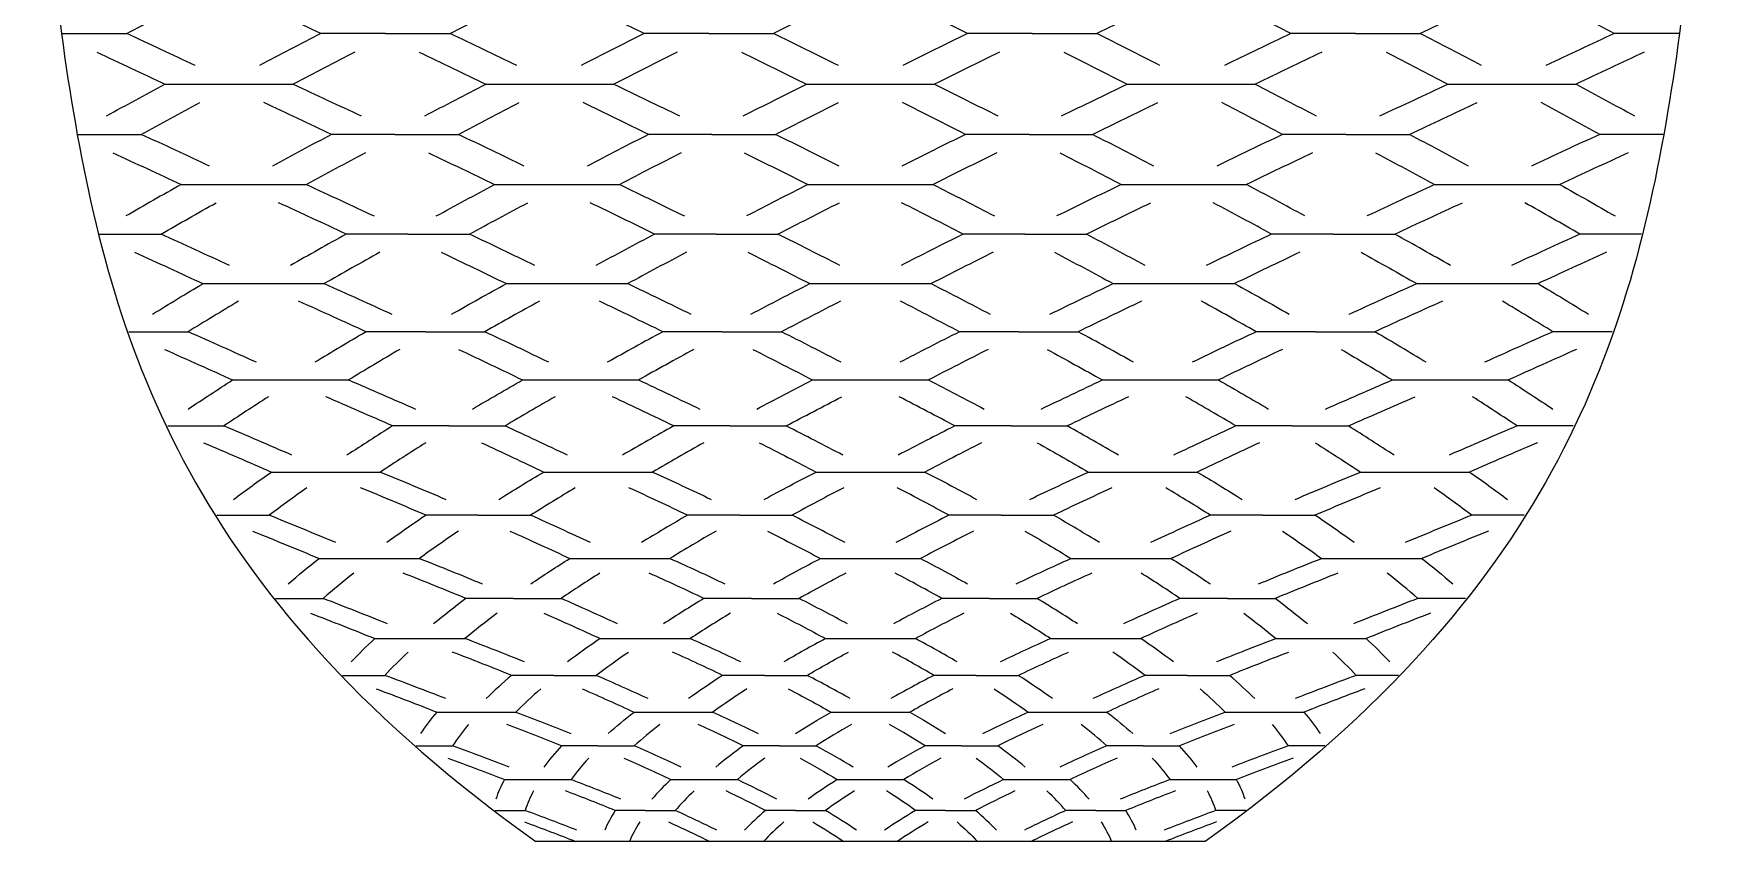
# Model space of a CAD drawing. Header units: centimetres. Extents: x -1.58 to 0, y 0 to 1.15.
# Drawn here: x -1.5824 to -1.1692, y 0.5681 to 0.7674 of the extents above; entities that cross this region are included whole.
import ezdxf

# ---------------------------------------------------------------- set-up
doc = ezdxf.new("R2010")
doc.units = ezdxf.units.CM
doc.header["$MEASUREMENT"] = 0
doc.layers.add('無題 v2_FZ0B7ZJHWRZ5LBA', color=7, linetype='Continuous')

msp = doc.modelspace()

# ---------------------------------------------------------------- linework, layer by layer
at = {"layer": '無題 v2_FZ0B7ZJHWRZ5LBA'}
for p, q in [((-1.57532, 0.76737), (-1.55936, 0.76737)), ((-1.49552, 0.76737), (-1.51148, 0.76737)), ((-1.49552, 0.76737), (-1.47955, 0.76737)), ((-1.41571, 0.76737), (-1.43167, 0.76737)), ((-1.41571, 0.76737), (-1.39975, 0.76737)), ((-1.3359, 0.76737), (-1.35186, 0.76737)), ((-1.3359, 0.76737), (-1.31994, 0.76737)), ((-1.25609, 0.76737), (-1.27205, 0.76737)), ((-1.25609, 0.76737), (-1.24013, 0.76737)), ((-1.17628, 0.76737), (-1.19224, 0.76737)), ((-1.54993, 0.75488), (-1.51827, 0.75488)), ((-1.47078, 0.75488), (-1.43912, 0.75488)), ((-1.39163, 0.75488), (-1.35997, 0.75488)), ((-1.31248, 0.75488), (-1.28082, 0.75488)), ((-1.23333, 0.75488), (-1.20167, 0.75488)), ((-1.57143, 0.74249), (-1.55578, 0.74249)), ((-1.49318, 0.74249), (-1.50883, 0.74249)), ((-1.49318, 0.74249), (-1.47753, 0.74249)), ((-1.41493, 0.74249), (-1.43058, 0.74249)), ((-1.41493, 0.74249), (-1.39928, 0.74249)), ((-1.33668, 0.74249), (-1.35233, 0.74249)), ((-1.33668, 0.74249), (-1.32103, 0.74249)), ((-1.25843, 0.74249), (-1.27408, 0.74249)), ((-1.25843, 0.74249), (-1.24278, 0.74249)), ((-1.18018, 0.74249), (-1.19583, 0.74249)), ((-1.54597, 0.7301), (-1.51503, 0.7301)), ((-1.46862, 0.7301), (-1.43768, 0.7301)), ((-1.39127, 0.7301), (-1.36033, 0.7301)), ((-1.31392, 0.7301), (-1.28298, 0.7301)), ((-1.23657, 0.7301), (-1.20563, 0.7301)), ((-1.56611, 0.71788), (-1.55089, 0.71788)), ((-1.48999, 0.71788), (-1.50521, 0.71788)), ((-1.48999, 0.71788), (-1.47476, 0.71788)), ((-1.41386, 0.71788), (-1.42909, 0.71788)), ((-1.41386, 0.71788), (-1.39864, 0.71788)), ((-1.33774, 0.71788), (-1.35296, 0.71788)), ((-1.33774, 0.71788), (-1.32252, 0.71788)), ((-1.26162, 0.71788), (-1.27684, 0.71788)), ((-1.26162, 0.71788), (-1.24639, 0.71788)), ((-1.18549, 0.71788), (-1.20072, 0.71788)), ((-1.54058, 0.70567), (-1.51062, 0.70567)), ((-1.46568, 0.70567), (-1.43572, 0.70567)), ((-1.39078, 0.70567), (-1.36082, 0.70567)), ((-1.31588, 0.70567), (-1.28593, 0.70567)), ((-1.24099, 0.70567), (-1.21103, 0.70567)), ((-1.55887, 0.69379), (-1.54423, 0.69379)), ((-1.48564, 0.69379), (-1.50029, 0.69379)), ((-1.48564, 0.69379), (-1.471, 0.69379)), ((-1.41242, 0.69379), (-1.42706, 0.69379)), ((-1.41242, 0.69379), (-1.39777, 0.69379)), ((-1.33919, 0.69379), (-1.35383, 0.69379)), ((-1.33919, 0.69379), (-1.32454, 0.69379)), ((-1.26596, 0.69379), (-1.28061, 0.69379)), ((-1.26596, 0.69379), (-1.25131, 0.69379)), ((-1.19273, 0.69379), (-1.20738, 0.69379)), ((-1.53323, 0.68191), (-1.50461, 0.68191)), ((-1.46167, 0.68191), (-1.43305, 0.68191)), ((-1.39011, 0.68191), (-1.36149, 0.68191)), ((-1.31856, 0.68191), (-1.28993, 0.68191)), ((-1.247, 0.68191), (-1.21837, 0.68191)), ((-1.54926, 0.67056), (-1.53539, 0.67056)), ((-1.47988, 0.67056), (-1.49376, 0.67056)), ((-1.47988, 0.67056), (-1.466, 0.67056)), ((-1.41049, 0.67056), (-1.42437, 0.67056)), ((-1.41049, 0.67056), (-1.39662, 0.67056)), ((-1.34111, 0.67056), (-1.35499, 0.67056)), ((-1.34111, 0.67056), (-1.32723, 0.67056)), ((-1.27173, 0.67056), (-1.2856, 0.67056)), ((-1.27173, 0.67056), (-1.25785, 0.67056)), ((-1.20234, 0.67056), (-1.21622, 0.67056)), ((-1.52366, 0.6592), (-1.49678, 0.6592)), ((-1.45645, 0.6592), (-1.42957, 0.6592)), ((-1.38924, 0.6592), (-1.36236, 0.6592)), ((-1.32203, 0.6592), (-1.29515, 0.6592)), ((-1.25483, 0.6592), (-1.22794, 0.6592)), ((-1.53714, 0.64854), (-1.52423, 0.64854)), ((-1.4726, 0.64854), (-1.48551, 0.64854)), ((-1.4726, 0.64854), (-1.4597, 0.64854)), ((-1.40807, 0.64854), (-1.42098, 0.64854)), ((-1.40807, 0.64854), (-1.39516, 0.64854)), ((-1.34354, 0.64854), (-1.35644, 0.64854)), ((-1.34354, 0.64854), (-1.33063, 0.64854)), ((-1.279, 0.64854), (-1.29191, 0.64854)), ((-1.279, 0.64854), (-1.2661, 0.64854)), ((-1.21447, 0.64854), (-1.22738, 0.64854)), ((-1.51189, 0.63787), (-1.48714, 0.63787)), ((-1.45003, 0.63787), (-1.42529, 0.63787)), ((-1.38817, 0.63787), (-1.36343, 0.63787)), ((-1.32632, 0.63787), (-1.30157, 0.63787)), ((-1.26446, 0.63787), (-1.23972, 0.63787)), ((-1.52264, 0.628), (-1.51089, 0.628)), ((-1.4639, 0.628), (-1.47565, 0.628)), ((-1.4639, 0.628), (-1.45216, 0.628)), ((-1.40517, 0.628), (-1.41692, 0.628)), ((-1.40517, 0.628), (-1.39342, 0.628)), ((-1.34643, 0.628), (-1.35818, 0.628)), ((-1.34643, 0.628), (-1.33469, 0.628)), ((-1.2877, 0.628), (-1.29945, 0.628)), ((-1.2877, 0.628), (-1.27595, 0.628)), ((-1.22897, 0.628), (-1.24071, 0.628)), ((-1.49815, 0.61812), (-1.4759, 0.61812)), ((-1.44254, 0.61812), (-1.42029, 0.61812)), ((-1.38692, 0.61812), (-1.36468, 0.61812)), ((-1.33131, 0.61812), (-1.30907, 0.61812)), ((-1.2757, 0.61812), (-1.25346, 0.61812)), ((-1.5061, 0.60904), (-1.49568, 0.60904)), ((-1.45398, 0.60904), (-1.46441, 0.60904)), ((-1.45398, 0.60904), (-1.44356, 0.60904)), ((-1.40186, 0.60904), (-1.41229, 0.60904)), ((-1.40186, 0.60904), (-1.39144, 0.60904)), ((-1.34974, 0.60904), (-1.36017, 0.60904)), ((-1.34974, 0.60904), (-1.33932, 0.60904)), ((-1.29762, 0.60904), (-1.30805, 0.60904)), ((-1.29762, 0.60904), (-1.2872, 0.60904)), ((-1.2455, 0.60904), (-1.25592, 0.60904)), ((-1.48279, 0.59996), (-1.46334, 0.59996)), ((-1.43416, 0.59996), (-1.41471, 0.59996)), ((-1.38553, 0.59996), (-1.36608, 0.59996)), ((-1.3369, 0.59996), (-1.31745, 0.59996)), ((-1.28827, 0.59996), (-1.26882, 0.59996)), ((-1.48792, 0.59164), (-1.47895, 0.59164)), ((-1.44307, 0.59164), (-1.45204, 0.59164)), ((-1.44307, 0.59164), (-1.4341, 0.59164)), ((-1.39823, 0.59164), (-1.4072, 0.59164)), ((-1.39823, 0.59164), (-1.38926, 0.59164)), ((-1.35338, 0.59164), (-1.36235, 0.59164)), ((-1.35338, 0.59164), (-1.34441, 0.59164)), ((-1.30853, 0.59164), (-1.3175, 0.59164)), ((-1.30853, 0.59164), (-1.29956, 0.59164)), ((-1.26368, 0.59164), (-1.27265, 0.59164)), ((-1.46615, 0.58333), (-1.44972, 0.58333)), ((-1.42508, 0.58333), (-1.40865, 0.58333)), ((-1.38402, 0.58333), (-1.36759, 0.58333)), ((-1.34295, 0.58333), (-1.32652, 0.58333)), ((-1.30188, 0.58333), (-1.28546, 0.58333)), ((-1.46845, 0.57569), (-1.46104, 0.57569)), ((-1.43139, 0.57569), (-1.4388, 0.57569)), ((-1.43139, 0.57569), (-1.42398, 0.57569)), ((-1.39433, 0.57569), (-1.40174, 0.57569)), ((-1.39433, 0.57569), (-1.38692, 0.57569)), ((-1.35727, 0.57569), (-1.36468, 0.57569)), ((-1.35727, 0.57569), (-1.34986, 0.57569)), ((-1.32021, 0.57569), (-1.32762, 0.57569)), ((-1.32021, 0.57569), (-1.3128, 0.57569)), ((-1.28315, 0.57569), (-1.29056, 0.57569)), ((-1.29317, 0.56805), (-1.45844, 0.56805))]:
    msp.add_line(p, q, dxfattribs=at)
for centre, major_axis, ratio, start_param, end_param in [((-1.15043, 0.76732), (0.65297, 0.28648), 0.148348, 1.870514, 1.896692), ((-1.21268, 0.56457), (0.90054, 0.43655), 0.229105, 1.560698, 1.578839), ((-1.17842, 0.50589), (1.00564, 0.49291), 0.234233, 1.500906, 1.517484), ((-1.08692, 0.16801), (1.00712, 0.40173), 0.651682, 1.773348, 1.787969), ((-1.19915, 0.56083), (0.64594, 0.28624), 0.333055, 1.722926, 1.747311), ((-1.12398, 0.50709), (0.74551, 0.32604), 0.346523, 1.675044, 1.696947), ((-2.28541, -0.97303), (1.57419, 1.22258), 0.942358, 0.390692, 0.399309), ((-1.05512, 0.38196), (0.92652, 0.41556), 0.386049, 1.593538, 1.611685), ((-0.92717, 0.70644), (0.76569, 0.19183), 0.269448, 2.410723, 2.43747), ((-0.89395, 0.66718), (0.76631, 0.18592), 0.288816, 2.324492, 2.350692), ((-0.82307, 0.66167), (0.79555, 0.19333), 0.275603, 2.282885, 2.308846), ((-0.17272, 0.3839), (1.52444, 0.10058), 0.37407, 2.386828, 2.402301), ((-0.56879, 0.72169), (0.92389, 0.22241), 0.196821, 2.327124, 2.353432), ((-1.35698, 0.60688), (0.29508, 0.11562), 0.439654, 1.993569, 2.038504), ((-1.19731, 0.50296), (0.46575, 0.13428), 0.540062, 1.991319, 2.022895), ((-1.18716, 0.60959), (0.35538, 0.13536), 0.293289, 1.816518, 1.862038), ((-0.99966, 0.59229), (0.58896, 0.04733), 0.345949, 2.607355, 2.641081), ((-0.91032, 0.58021), (0.64259, 0.05761), 0.33329, 2.533401, 2.56562), ((-0.63809, 0.51172), (0.89662, 0.02789), 0.328213, 2.539897, 2.56588), ((-0.81527, 0.58011), (0.67702, 0.09331), 0.297346, 2.361836, 2.394043), ((4.19185, -0.98905), (5.75805, -1.35615), 0.210909, 2.854728, 2.863307), ((-1.3364, 0.60596), (0.20825, 0.04628), 0.44125, 2.396407, 2.459192), ((-1.29157, 0.61035), (0.2134, 0.05951), 0.368731, 2.249314, 2.31426), ((-1.23476, 0.60666), (0.23749, 0.06771), 0.322302, 2.143917, 2.207044), ((-1.16136, 0.59018), (0.29309, 0.0769), 0.311648, 2.063707, 2.119549), ((-1.06535, 0.54869), (0.40528, 0.09272), 0.334942, 1.99493, 2.038967), ((-1.0308, 0.61515), (0.48893, 0.03879), 0.25918, 2.822103, 2.865527), ((-1.98647, 0.57842), (0.64506, -0.06352), 0.219841, 0.641358, 0.679478), ((-0.90121, 0.58103), (0.58363, 0.02256), 0.259034, 2.748357, 2.786985), ((-1.88193, 0.59853), (0.55417, -0.06264), 0.222613, 0.569987, 0.611887), ((-0.92502, 0.60277), (0.52535, 0.05395), 0.237396, 2.62012, 2.662649), ((-1.82658, 0.60277), (0.52535, -0.05395), 0.237396, 0.478944, 0.521473), ((-0.86751, 0.59862), (0.55595, 0.06238), 0.222024, 2.532189, 2.574103), ((-1.78017, 0.60157), (0.51148, -0.04022), 0.255081, 0.378178, 0.420541), ((-0.82431, 0.5998), (0.57587, 0.07337), 0.202057, 2.445475, 2.487575), ((-1.75023, 0.59428), (0.5193, -0.01921), 0.269648, 0.264602, 0.305772), ((-1.00928, 0.58882), (0.47587, 0.01707), 0.243342, 2.925964, 2.971075), ((-0.93699, 0.5767), (0.51536, 0.01897), 0.23665, 2.822682, 2.865856), ((-0.91296, 0.58162), (0.51175, 0.03634), 0.223842, 2.706795, 2.750931), ((-0.87434, 0.58198), (0.52837, 0.04814), 0.207989, 2.603898, 2.648095), ((-0.76134, 0.56004), (0.63282, 0.04589), 0.206103, 2.533247, 2.572623), ((-1.0143, 0.57945), (0.45524, 0.00905), 0.223747, 3.015076, 3.062423), ((-1.89256, 0.56982), (0.52145, -0.04509), 0.182102, 0.525861, 0.572174), ((-0.97057, 0.57343), (0.46762, 0.01535), 0.218847, 2.896997, 2.943903), ((-1.86562, 0.56652), (0.50885, -0.03278), 0.200374, 0.422994, 0.468609), ((-0.91889, 0.5667), (0.49462, 0.02128), 0.211972, 2.785282, 2.830937), ((-1.81896, 0.57331), (0.48026, -0.02697), 0.208126, 0.31358, 0.360468), ((-0.89668, 0.57316), (0.49675, 0.03759), 0.194313, 2.671935, 2.718802), ((-1.77809, 0.57931), (0.46454, -0.02107), 0.215417, 0.199491, 0.246838), ((-0.82363, 0.55821), (0.56068, 0.0378), 0.191048, 2.579439, 2.622936), ((-1.75738, 0.58831), (0.47527, -0.01817), 0.215921, 0.080775, 0.127346), ((-0.53073, 0.58927), (0.93151, 0.02153), 0.155833, 3.053978, 3.087067), ((-0.51801, 0.57438), (0.91431, 0.01872), 0.157346, 2.969787, 3.003172), ((-0.48077, 0.57716), (0.92768, 0.0332), 0.151821, 2.886768, 2.920228), ((-0.43498, 0.56806), (0.95641, 0.03632), 0.148991, 2.8071, 2.840102), ((-0.2289, 0.53858), (1.15606, 0.0234), 0.145641, 2.754148, 2.783432)]:
    msp.add_ellipse(centre, major_axis=major_axis, ratio=ratio, start_param=start_param, end_param=end_param, dxfattribs=at)
for points in [[(-1.58239, 0.98123), (-1.58239, 0.86318), (-1.58239, 0.80416), (-1.57206, 0.74513)], [(-1.55936, 0.76737), (-1.55436, 0.77001), (-1.54934, 0.77265), (-1.54428, 0.77529)], [(-1.51148, 0.76737), (-1.51704, 0.77001), (-1.52262, 0.77265), (-1.52823, 0.77529)], [(-1.47955, 0.76737), (-1.47441, 0.77001), (-1.46925, 0.77265), (-1.46405, 0.77529)], [(-1.43167, 0.76737), (-1.43709, 0.77001), (-1.44253, 0.77265), (-1.44801, 0.77529)], [(-1.35186, 0.76737), (-1.35714, 0.77001), (-1.36244, 0.77265), (-1.36778, 0.77529)], [(-1.27205, 0.76737), (-1.27719, 0.77001), (-1.28236, 0.77265), (-1.28755, 0.77529)], [(-1.19224, 0.76737), (-1.19724, 0.77001), (-1.20227, 0.77265), (-1.20732, 0.77529)], [(-1.54252, 0.75945), (-1.54811, 0.76209), (-1.55372, 0.76473), (-1.55936, 0.76737)], [(-1.51148, 0.76737), (-1.51656, 0.76473), (-1.52162, 0.76209), (-1.52664, 0.75945)], [(-1.46313, 0.75945), (-1.46858, 0.76209), (-1.47405, 0.76473), (-1.47955, 0.76737)], [(-1.43167, 0.76737), (-1.43689, 0.76473), (-1.44209, 0.76209), (-1.44725, 0.75945)], [(-1.38374, 0.75945), (-1.38905, 0.76209), (-1.39438, 0.76473), (-1.39975, 0.76737)], [(-1.35186, 0.76737), (-1.35722, 0.76473), (-1.36256, 0.76209), (-1.36786, 0.75945)], [(-1.30435, 0.75945), (-1.30952, 0.76209), (-1.31471, 0.76473), (-1.31994, 0.76737)], [(-1.27205, 0.76737), (-1.27755, 0.76473), (-1.28303, 0.76209), (-1.28847, 0.75945)], [(-1.22496, 0.75945), (-1.22999, 0.76209), (-1.23504, 0.76473), (-1.24013, 0.76737)], [(-1.19224, 0.76737), (-1.19788, 0.76473), (-1.2035, 0.76209), (-1.20908, 0.75945)], [(-1.56676, 0.7628), (-1.56112, 0.76016), (-1.55551, 0.75752), (-1.54993, 0.75488)], [(-1.50311, 0.7628), (-1.50819, 0.76016), (-1.51324, 0.75752), (-1.51827, 0.75488)], [(-1.4872, 0.7628), (-1.4817, 0.76016), (-1.47622, 0.75752), (-1.47078, 0.75488)], [(-1.42354, 0.7628), (-1.42876, 0.76016), (-1.43396, 0.75752), (-1.43912, 0.75488)], [(-1.40763, 0.7628), (-1.40227, 0.76016), (-1.39694, 0.75752), (-1.39163, 0.75488)], [(-1.34398, 0.7628), (-1.34934, 0.76016), (-1.35467, 0.75752), (-1.35997, 0.75488)], [(-1.32806, 0.7628), (-1.32284, 0.76016), (-1.31765, 0.75752), (-1.31248, 0.75488)], [(-1.26441, 0.7628), (-1.26991, 0.76016), (-1.27538, 0.75752), (-1.28082, 0.75488)], [(-1.24849, 0.7628), (-1.24341, 0.76016), (-1.23836, 0.75752), (-1.23333, 0.75488)], [(-1.18484, 0.7628), (-1.19048, 0.76016), (-1.19609, 0.75752), (-1.20167, 0.75488)], [(-1.56439, 0.74703), (-1.55961, 0.74965), (-1.55479, 0.75227), (-1.54993, 0.75488)], [(-1.51827, 0.75488), (-1.51265, 0.75227), (-1.50707, 0.74965), (-1.50153, 0.74703)], [(-1.48581, 0.74703), (-1.48084, 0.74965), (-1.47583, 0.75227), (-1.47078, 0.75488)], [(-1.43912, 0.75488), (-1.43369, 0.75227), (-1.4283, 0.74965), (-1.42295, 0.74703)], [(-1.40723, 0.74703), (-1.40207, 0.74965), (-1.39687, 0.75227), (-1.39163, 0.75488)], [(-1.35997, 0.75488), (-1.35473, 0.75227), (-1.34953, 0.74965), (-1.34437, 0.74703)], [(-1.32865, 0.74703), (-1.3233, 0.74965), (-1.31791, 0.75227), (-1.31248, 0.75488)], [(-1.28082, 0.75488), (-1.27578, 0.75227), (-1.27076, 0.74965), (-1.26579, 0.74703)], [(-1.25008, 0.74703), (-1.24453, 0.74965), (-1.23895, 0.75227), (-1.23333, 0.75488)], [(-1.20167, 0.75488), (-1.19682, 0.75227), (-1.192, 0.74965), (-1.18721, 0.74703)], [(-1.55578, 0.74249), (-1.551, 0.74511), (-1.54618, 0.74773), (-1.54132, 0.75035)], [(-1.50883, 0.74249), (-1.51436, 0.74511), (-1.51994, 0.74773), (-1.52556, 0.75035)], [(-1.47753, 0.74249), (-1.47256, 0.74511), (-1.46755, 0.74773), (-1.4625, 0.75035)], [(-1.43058, 0.74249), (-1.43593, 0.74511), (-1.44131, 0.74773), (-1.44674, 0.75035)], [(-1.39928, 0.74249), (-1.39412, 0.74511), (-1.38892, 0.74773), (-1.38368, 0.75035)], [(-1.35233, 0.74249), (-1.35749, 0.74511), (-1.36268, 0.74773), (-1.36792, 0.75035)], [(-1.32103, 0.74249), (-1.31568, 0.74511), (-1.31029, 0.74773), (-1.30487, 0.75035)], [(-1.27408, 0.74249), (-1.27905, 0.74511), (-1.28405, 0.74773), (-1.2891, 0.75035)], [(-1.24278, 0.74249), (-1.23724, 0.74511), (-1.23166, 0.74773), (-1.22605, 0.75035)], [(-1.19583, 0.74249), (-1.20061, 0.74511), (-1.20543, 0.74773), (-1.21028, 0.75035)], [(-1.57206, 0.74513), (-1.56173, 0.6861), (-1.54107, 0.62708), (-1.45844, 0.56805)], [(-1.53893, 0.73464), (-1.54451, 0.73725), (-1.55012, 0.73987), (-1.55578, 0.74249)], [(-1.50883, 0.74249), (-1.51372, 0.73987), (-1.51857, 0.73725), (-1.52339, 0.73464)], [(-1.46125, 0.73464), (-1.46664, 0.73725), (-1.47206, 0.73987), (-1.47753, 0.74249)], [(-1.43058, 0.74249), (-1.43566, 0.73987), (-1.44071, 0.73725), (-1.44571, 0.73464)], [(-1.38357, 0.73464), (-1.38877, 0.73725), (-1.394, 0.73987), (-1.39928, 0.74249)], [(-1.35233, 0.74249), (-1.3576, 0.73987), (-1.36284, 0.73725), (-1.36803, 0.73464)], [(-1.30589, 0.73464), (-1.3109, 0.73725), (-1.31594, 0.73987), (-1.32103, 0.74249)], [(-1.27408, 0.74249), (-1.27954, 0.73987), (-1.28497, 0.73725), (-1.29036, 0.73464)], [(-1.22821, 0.73464), (-1.23303, 0.73725), (-1.23789, 0.73987), (-1.24278, 0.74249)], [(-1.19583, 0.74249), (-1.20148, 0.73987), (-1.2071, 0.73725), (-1.21268, 0.73464)], [(-1.56281, 0.73796), (-1.55716, 0.73534), (-1.55155, 0.73272), (-1.54597, 0.7301)], [(-1.50047, 0.73796), (-1.50536, 0.73534), (-1.51022, 0.73272), (-1.51503, 0.7301)], [(-1.48489, 0.73796), (-1.47943, 0.73534), (-1.47401, 0.73272), (-1.46862, 0.7301)], [(-1.42255, 0.73796), (-1.42763, 0.73534), (-1.43268, 0.73272), (-1.43768, 0.7301)], [(-1.40697, 0.73796), (-1.4017, 0.73534), (-1.39647, 0.73272), (-1.39127, 0.7301)], [(-1.34463, 0.73796), (-1.34991, 0.73534), (-1.35514, 0.73272), (-1.36033, 0.7301)], [(-1.32905, 0.73796), (-1.32397, 0.73534), (-1.31893, 0.73272), (-1.31392, 0.7301)], [(-1.26671, 0.73796), (-1.27217, 0.73534), (-1.2776, 0.73272), (-1.28298, 0.7301)], [(-1.25113, 0.73796), (-1.24624, 0.73534), (-1.24139, 0.73272), (-1.23657, 0.7301)], [(-1.18879, 0.73796), (-1.19445, 0.73534), (-1.20006, 0.73272), (-1.20563, 0.7301)], [(-1.51503, 0.7301), (-1.50941, 0.72752), (-1.50384, 0.72494), (-1.49832, 0.72236)], [(-1.483, 0.72236), (-1.47826, 0.72494), (-1.47347, 0.72752), (-1.46862, 0.7301)], [(-1.43768, 0.7301), (-1.43232, 0.72752), (-1.42701, 0.72494), (-1.42175, 0.72236)], [(-1.36033, 0.7301), (-1.35523, 0.72752), (-1.35017, 0.72494), (-1.34517, 0.72236)], [(-1.20563, 0.7301), (-1.20105, 0.72752), (-1.19651, 0.72494), (-1.19203, 0.72236)], [(-1.55089, 0.71788), (-1.54641, 0.72047), (-1.54188, 0.72305), (-1.53729, 0.72563)], [(-1.50521, 0.71788), (-1.51073, 0.72047), (-1.51629, 0.72305), (-1.52191, 0.72563)], [(-1.47476, 0.71788), (-1.47002, 0.72047), (-1.46523, 0.72305), (-1.46039, 0.72563)], [(-1.42909, 0.71788), (-1.43435, 0.72047), (-1.43965, 0.72305), (-1.44501, 0.72563)], [(-1.39864, 0.71788), (-1.39364, 0.72047), (-1.38859, 0.72305), (-1.38349, 0.72563)], [(-1.35296, 0.71788), (-1.35796, 0.72047), (-1.36301, 0.72305), (-1.36811, 0.72563)], [(-1.32252, 0.71788), (-1.31726, 0.72047), (-1.31195, 0.72305), (-1.30659, 0.72563)], [(-1.27684, 0.71788), (-1.28158, 0.72047), (-1.28637, 0.72305), (-1.29121, 0.72563)], [(-1.24639, 0.71788), (-1.24088, 0.72047), (-1.23531, 0.72305), (-1.22969, 0.72563)], [(-1.20072, 0.71788), (-1.2052, 0.72047), (-1.20973, 0.72305), (-1.21431, 0.72563)], [(-1.53403, 0.71014), (-1.5396, 0.71272), (-1.54521, 0.7153), (-1.55089, 0.71788)], [(-1.50521, 0.71788), (-1.50985, 0.7153), (-1.51443, 0.71272), (-1.51896, 0.71014)], [(-1.45868, 0.71014), (-1.46399, 0.71272), (-1.46935, 0.7153), (-1.47476, 0.71788)], [(-1.42909, 0.71788), (-1.43398, 0.7153), (-1.43882, 0.71272), (-1.44361, 0.71014)], [(-1.38334, 0.71014), (-1.38839, 0.71272), (-1.39349, 0.7153), (-1.39864, 0.71788)], [(-1.35296, 0.71788), (-1.35812, 0.7153), (-1.36322, 0.71272), (-1.36827, 0.71014)], [(-1.30799, 0.71014), (-1.31278, 0.71272), (-1.31762, 0.7153), (-1.32252, 0.71788)], [(-1.27684, 0.71788), (-1.28225, 0.7153), (-1.28761, 0.71272), (-1.29292, 0.71014)], [(-1.23264, 0.71014), (-1.23718, 0.71272), (-1.24176, 0.7153), (-1.24639, 0.71788)], [(-1.20072, 0.71788), (-1.20639, 0.7153), (-1.21201, 0.71272), (-1.21758, 0.71014)], [(-1.55742, 0.71341), (-1.55175, 0.71083), (-1.54614, 0.70825), (-1.54058, 0.70567)], [(-1.49688, 0.71341), (-1.50151, 0.71083), (-1.50609, 0.70825), (-1.51062, 0.70567)], [(-1.48175, 0.71341), (-1.47634, 0.71083), (-1.47098, 0.70825), (-1.46568, 0.70567)], [(-1.42121, 0.71341), (-1.4261, 0.71083), (-1.43093, 0.70825), (-1.43572, 0.70567)], [(-1.40607, 0.71341), (-1.40092, 0.71083), (-1.39583, 0.70825), (-1.39078, 0.70567)], [(-1.34553, 0.71341), (-1.35068, 0.71083), (-1.35578, 0.70825), (-1.36082, 0.70567)], [(-1.3304, 0.71341), (-1.32551, 0.71083), (-1.32067, 0.70825), (-1.31588, 0.70567)], [(-1.26986, 0.71341), (-1.27527, 0.71083), (-1.28062, 0.70825), (-1.28593, 0.70567)], [(-1.25472, 0.71341), (-1.25009, 0.71083), (-1.24551, 0.70825), (-1.24099, 0.70567)], [(-1.19418, 0.71341), (-1.19985, 0.71083), (-1.20546, 0.70825), (-1.21103, 0.70567)], [(-1.55302, 0.69814), (-1.54894, 0.70065), (-1.54479, 0.70316), (-1.54058, 0.70567)], [(-1.51062, 0.70567), (-1.50499, 0.70316), (-1.49943, 0.70065), (-1.49394, 0.69814)], [(-1.47918, 0.69814), (-1.47475, 0.70065), (-1.47025, 0.70316), (-1.46568, 0.70567)], [(-1.43572, 0.70567), (-1.43045, 0.70316), (-1.42524, 0.70065), (-1.42011, 0.69814)], [(-1.40534, 0.69814), (-1.40056, 0.70065), (-1.3957, 0.70316), (-1.39078, 0.70567)], [(-1.36082, 0.70567), (-1.3559, 0.70316), (-1.35105, 0.70065), (-1.34627, 0.69814)], [(-1.3315, 0.69814), (-1.32636, 0.70065), (-1.32116, 0.70316), (-1.31588, 0.70567)], [(-1.28593, 0.70567), (-1.28136, 0.70316), (-1.27686, 0.70065), (-1.27243, 0.69814)], [(-1.25766, 0.69814), (-1.25217, 0.70065), (-1.24662, 0.70316), (-1.24099, 0.70567)], [(-1.21103, 0.70567), (-1.20681, 0.70316), (-1.20266, 0.70065), (-1.19859, 0.69814)], [(-1.50029, 0.69379), (-1.50577, 0.6963), (-1.51132, 0.69881), (-1.51695, 0.70132)], [(-1.42706, 0.69379), (-1.43219, 0.6963), (-1.43739, 0.69881), (-1.44266, 0.70132)], [(-1.35383, 0.69379), (-1.35861, 0.6963), (-1.36346, 0.69881), (-1.36837, 0.70132)], [(-1.28061, 0.69379), (-1.28503, 0.6963), (-1.28952, 0.69881), (-1.29409, 0.70132)], [(-1.20738, 0.69379), (-1.21145, 0.6963), (-1.21559, 0.69881), (-1.2198, 0.70132)], [(-1.52736, 0.68626), (-1.53291, 0.68877), (-1.53853, 0.69128), (-1.54423, 0.69379)], [(-1.50029, 0.69379), (-1.50457, 0.69128), (-1.50878, 0.68877), (-1.51292, 0.68626)], [(-1.45519, 0.68626), (-1.46039, 0.68877), (-1.46566, 0.69128), (-1.471, 0.69379)], [(-1.42706, 0.69379), (-1.4317, 0.69128), (-1.43626, 0.68877), (-1.44076, 0.68626)], [(-1.38302, 0.68626), (-1.38787, 0.68877), (-1.39278, 0.69128), (-1.39777, 0.69379)], [(-1.35383, 0.69379), (-1.35882, 0.69128), (-1.36374, 0.68877), (-1.36858, 0.68626)], [(-1.31085, 0.68626), (-1.31534, 0.68877), (-1.31991, 0.69128), (-1.32454, 0.69379)], [(-1.28061, 0.69379), (-1.28595, 0.69128), (-1.29122, 0.68877), (-1.29642, 0.68626)], [(-1.23868, 0.68626), (-1.24282, 0.68877), (-1.24703, 0.69128), (-1.25131, 0.69379)], [(-1.20738, 0.69379), (-1.21307, 0.69128), (-1.21869, 0.68877), (-1.22425, 0.68626)], [(-1.55008, 0.68944), (-1.54439, 0.68693), (-1.53878, 0.68442), (-1.53323, 0.68191)], [(-1.49199, 0.68944), (-1.49627, 0.68693), (-1.50047, 0.68442), (-1.50461, 0.68191)], [(-1.47747, 0.68944), (-1.47213, 0.68693), (-1.46687, 0.68442), (-1.46167, 0.68191)], [(-1.41937, 0.68944), (-1.424, 0.68693), (-1.42856, 0.68442), (-1.43305, 0.68191)], [(-1.40485, 0.68944), (-1.39987, 0.68693), (-1.39496, 0.68442), (-1.39011, 0.68191)], [(-1.34676, 0.68944), (-1.35174, 0.68693), (-1.35665, 0.68442), (-1.36149, 0.68191)], [(-1.33223, 0.68944), (-1.3276, 0.68693), (-1.32304, 0.68442), (-1.31856, 0.68191)], [(-1.27414, 0.68944), (-1.27947, 0.68693), (-1.28474, 0.68442), (-1.28993, 0.68191)], [(-1.25962, 0.68944), (-1.25534, 0.68693), (-1.25113, 0.68442), (-1.247, 0.68191)], [(-1.20152, 0.68944), (-1.20721, 0.68693), (-1.21283, 0.68442), (-1.21837, 0.68191)], [(-1.54423, 0.67471), (-1.54066, 0.67711), (-1.53699, 0.67951), (-1.53323, 0.68191)], [(-1.50461, 0.68191), (-1.49901, 0.67951), (-1.4935, 0.67711), (-1.48809, 0.67471)], [(-1.47405, 0.67471), (-1.47002, 0.67711), (-1.46589, 0.67951), (-1.46167, 0.68191)], [(-1.43305, 0.68191), (-1.42791, 0.67951), (-1.42286, 0.67711), (-1.41791, 0.67471)], [(-1.40387, 0.67471), (-1.39938, 0.67711), (-1.39479, 0.67951), (-1.39011, 0.68191)], [(-1.36149, 0.68191), (-1.35681, 0.67951), (-1.35222, 0.67711), (-1.34773, 0.67471)], [(-1.33369, 0.67471), (-1.32874, 0.67711), (-1.32369, 0.67951), (-1.31856, 0.68191)], [(-1.28993, 0.68191), (-1.28571, 0.67951), (-1.28159, 0.67711), (-1.27755, 0.67471)], [(-1.26351, 0.67471), (-1.2581, 0.67711), (-1.25259, 0.67951), (-1.247, 0.68191)], [(-1.21837, 0.68191), (-1.21461, 0.67951), (-1.21095, 0.67711), (-1.20737, 0.67471)], [(-1.49376, 0.67056), (-1.49916, 0.67296), (-1.50466, 0.67536), (-1.51025, 0.67776)], [(-1.42437, 0.67056), (-1.42932, 0.67296), (-1.43436, 0.67536), (-1.43949, 0.67776)], [(-1.39662, 0.67056), (-1.39213, 0.67296), (-1.38755, 0.67536), (-1.38288, 0.67776)], [(-1.35499, 0.67056), (-1.35947, 0.67296), (-1.36405, 0.67536), (-1.36873, 0.67776)], [(-1.2856, 0.67056), (-1.28963, 0.67296), (-1.29375, 0.67536), (-1.29796, 0.67776)], [(-1.25785, 0.67056), (-1.25244, 0.67296), (-1.24694, 0.67536), (-1.24135, 0.67776)], [(-1.21622, 0.67056), (-1.21979, 0.67296), (-1.22345, 0.67536), (-1.2272, 0.67776)], [(-1.51861, 0.66336), (-1.52411, 0.66576), (-1.5297, 0.66816), (-1.53539, 0.67056)], [(-1.49376, 0.67056), (-1.4976, 0.66816), (-1.50135, 0.66576), (-1.50501, 0.66336)], [(-1.45061, 0.66336), (-1.45565, 0.66576), (-1.46078, 0.66816), (-1.466, 0.67056)], [(-1.42437, 0.67056), (-1.42867, 0.66816), (-1.43289, 0.66576), (-1.43701, 0.66336)], [(-1.3826, 0.66336), (-1.38718, 0.66576), (-1.39185, 0.66816), (-1.39662, 0.67056)], [(-1.35499, 0.67056), (-1.35975, 0.66816), (-1.36442, 0.66576), (-1.369, 0.66336)], [(-1.3146, 0.66336), (-1.31872, 0.66576), (-1.32293, 0.66816), (-1.32723, 0.67056)], [(-1.2856, 0.67056), (-1.29083, 0.66816), (-1.29596, 0.66576), (-1.301, 0.66336)], [(-1.24659, 0.66336), (-1.25025, 0.66576), (-1.25401, 0.66816), (-1.25785, 0.67056)], [(-1.21622, 0.67056), (-1.2219, 0.66816), (-1.22749, 0.66576), (-1.23299, 0.66336)], [(-1.54041, 0.6664), (-1.53474, 0.664), (-1.52915, 0.6616), (-1.52366, 0.6592)], [(-1.48554, 0.6664), (-1.48938, 0.664), (-1.49313, 0.6616), (-1.49678, 0.6592)], [(-1.47182, 0.6664), (-1.46661, 0.664), (-1.46149, 0.6616), (-1.45645, 0.6592)], [(-1.41696, 0.6664), (-1.42125, 0.664), (-1.42546, 0.6616), (-1.42957, 0.6592)], [(-1.40324, 0.6664), (-1.39848, 0.664), (-1.39382, 0.6616), (-1.38924, 0.6592)], [(-1.34837, 0.6664), (-1.35312, 0.664), (-1.35779, 0.6616), (-1.36236, 0.6592)], [(-1.33465, 0.6664), (-1.33035, 0.664), (-1.32615, 0.6616), (-1.32203, 0.6592)], [(-1.27978, 0.6664), (-1.28499, 0.664), (-1.29012, 0.6616), (-1.29515, 0.6592)], [(-1.26606, 0.6664), (-1.26222, 0.664), (-1.25848, 0.6616), (-1.25483, 0.6592)], [(-1.21119, 0.6664), (-1.21687, 0.664), (-1.22245, 0.6616), (-1.22794, 0.6592)], [(-1.53303, 0.65244), (-1.53002, 0.6547), (-1.5269, 0.65695), (-1.52366, 0.6592)], [(-1.49678, 0.6592), (-1.49128, 0.65695), (-1.4859, 0.6547), (-1.48062, 0.65244)], [(-1.46752, 0.65244), (-1.46394, 0.6547), (-1.46026, 0.65695), (-1.45645, 0.6592)], [(-1.42957, 0.6592), (-1.42464, 0.65695), (-1.41982, 0.6547), (-1.41511, 0.65244)], [(-1.40201, 0.65244), (-1.39787, 0.6547), (-1.39361, 0.65695), (-1.38924, 0.6592)], [(-1.36236, 0.6592), (-1.35799, 0.65695), (-1.35374, 0.6547), (-1.3496, 0.65244)], [(-1.33649, 0.65244), (-1.33179, 0.6547), (-1.32697, 0.65695), (-1.32203, 0.6592)], [(-1.29515, 0.6592), (-1.29135, 0.65695), (-1.28766, 0.6547), (-1.28408, 0.65244)], [(-1.27098, 0.65244), (-1.26571, 0.6547), (-1.26032, 0.65695), (-1.25483, 0.6592)], [(-1.22794, 0.6592), (-1.2247, 0.65695), (-1.22158, 0.6547), (-1.21857, 0.65244)], [(-1.48551, 0.64854), (-1.49077, 0.65079), (-1.49615, 0.65305), (-1.50164, 0.6553)], [(-1.42098, 0.64854), (-1.42567, 0.65079), (-1.43049, 0.65305), (-1.43541, 0.6553)], [(-1.35644, 0.64854), (-1.36058, 0.65079), (-1.36482, 0.65305), (-1.36918, 0.6553)], [(-1.29191, 0.64854), (-1.29548, 0.65079), (-1.29916, 0.65305), (-1.30295, 0.6553)], [(-1.22738, 0.64854), (-1.23038, 0.65079), (-1.23349, 0.65305), (-1.23672, 0.6553)], [(-1.52833, 0.64463), (-1.52274, 0.64238), (-1.51726, 0.64013), (-1.51189, 0.63787)], [(-1.50776, 0.64178), (-1.51314, 0.64403), (-1.51863, 0.64628), (-1.52423, 0.64854)], [(-1.48551, 0.64854), (-1.48885, 0.64628), (-1.49208, 0.64403), (-1.49519, 0.64178)], [(-1.47749, 0.64463), (-1.48082, 0.64238), (-1.48404, 0.64013), (-1.48714, 0.63787)], [(-1.46478, 0.64463), (-1.45975, 0.64238), (-1.45483, 0.64013), (-1.45003, 0.63787)], [(-1.44492, 0.64178), (-1.44973, 0.64403), (-1.45466, 0.64628), (-1.4597, 0.64854)], [(-1.42098, 0.64854), (-1.42488, 0.64628), (-1.42867, 0.64403), (-1.43236, 0.64178)], [(-1.41393, 0.64463), (-1.41783, 0.64238), (-1.42162, 0.64013), (-1.42529, 0.63787)], [(-1.40122, 0.64463), (-1.39676, 0.64238), (-1.39241, 0.64013), (-1.38817, 0.63787)], [(-1.38209, 0.64178), (-1.38633, 0.64403), (-1.39069, 0.64628), (-1.39516, 0.64854)], [(-1.35644, 0.64854), (-1.36091, 0.64628), (-1.36527, 0.64403), (-1.36952, 0.64178)], [(-1.35038, 0.64463), (-1.35484, 0.64238), (-1.35919, 0.64013), (-1.36343, 0.63787)], [(-1.33767, 0.64463), (-1.33377, 0.64238), (-1.32999, 0.64013), (-1.32632, 0.63787)], [(-1.31925, 0.64178), (-1.32293, 0.64403), (-1.32672, 0.64628), (-1.33063, 0.64854)], [(-1.29191, 0.64854), (-1.29695, 0.64628), (-1.30187, 0.64403), (-1.30668, 0.64178)], [(-1.28683, 0.64463), (-1.29186, 0.64238), (-1.29677, 0.64013), (-1.30157, 0.63787)], [(-1.27412, 0.64463), (-1.27078, 0.64238), (-1.26756, 0.64013), (-1.26446, 0.63787)], [(-1.25641, 0.64178), (-1.25953, 0.64403), (-1.26275, 0.64628), (-1.2661, 0.64854)], [(-1.22738, 0.64854), (-1.23298, 0.64628), (-1.23847, 0.64403), (-1.24384, 0.64178)], [(-1.22327, 0.64463), (-1.22887, 0.64238), (-1.23435, 0.64013), (-1.23972, 0.63787)], [(-1.51951, 0.63161), (-1.5171, 0.6337), (-1.51456, 0.63579), (-1.51189, 0.63787)], [(-1.48714, 0.63787), (-1.48183, 0.63579), (-1.47665, 0.6337), (-1.47161, 0.63161)], [(-1.45963, 0.63161), (-1.45656, 0.6337), (-1.45336, 0.63579), (-1.45003, 0.63787)], [(-1.42529, 0.63787), (-1.42064, 0.63579), (-1.41612, 0.6337), (-1.41173, 0.63161)], [(-1.39975, 0.63161), (-1.39603, 0.6337), (-1.39217, 0.63579), (-1.38817, 0.63787)], [(-1.36343, 0.63787), (-1.35944, 0.63579), (-1.35558, 0.6337), (-1.35185, 0.63161)], [(-1.33988, 0.63161), (-1.33549, 0.6337), (-1.33097, 0.63579), (-1.32632, 0.63787)], [(-1.30157, 0.63787), (-1.29824, 0.63579), (-1.29504, 0.6337), (-1.29197, 0.63161)], [(-1.28, 0.63161), (-1.27495, 0.6337), (-1.26977, 0.63579), (-1.26446, 0.63787)], [(-1.23972, 0.63787), (-1.23704, 0.63579), (-1.2345, 0.6337), (-1.2321, 0.63161)], [(-1.47565, 0.628), (-1.48069, 0.63008), (-1.48586, 0.63217), (-1.49116, 0.63426)], [(-1.41692, 0.628), (-1.42129, 0.63008), (-1.4258, 0.63217), (-1.43045, 0.63426)], [(-1.35818, 0.628), (-1.3619, 0.63008), (-1.36575, 0.63217), (-1.36973, 0.63426)], [(-1.29945, 0.628), (-1.30251, 0.63008), (-1.30569, 0.63217), (-1.30902, 0.63426)], [(-1.24071, 0.628), (-1.24311, 0.63008), (-1.24564, 0.63217), (-1.2483, 0.63426)], [(-1.51402, 0.62438), (-1.5086, 0.62229), (-1.50331, 0.6202), (-1.49815, 0.61812)], [(-1.49499, 0.62173), (-1.50016, 0.62382), (-1.50546, 0.62591), (-1.51089, 0.628)], [(-1.47565, 0.628), (-1.47845, 0.62591), (-1.48111, 0.62382), (-1.48364, 0.62173)], [(-1.46795, 0.62438), (-1.47073, 0.62229), (-1.47338, 0.6202), (-1.4759, 0.61812)], [(-1.45643, 0.62438), (-1.45167, 0.62229), (-1.44704, 0.6202), (-1.44254, 0.61812)], [(-1.43823, 0.62173), (-1.44274, 0.62382), (-1.44738, 0.62591), (-1.45216, 0.628)], [(-1.41692, 0.628), (-1.42037, 0.62591), (-1.42369, 0.62382), (-1.42688, 0.62173)], [(-1.41036, 0.62438), (-1.4138, 0.62229), (-1.41711, 0.6202), (-1.42029, 0.61812)], [(-1.39884, 0.62438), (-1.39473, 0.62229), (-1.39076, 0.6202), (-1.38692, 0.61812)], [(-1.38148, 0.62173), (-1.38533, 0.62382), (-1.38931, 0.62591), (-1.39342, 0.628)], [(-1.35818, 0.628), (-1.3623, 0.62591), (-1.36628, 0.62382), (-1.37013, 0.62173)], [(-1.35277, 0.62438), (-1.35687, 0.62229), (-1.36084, 0.6202), (-1.36468, 0.61812)], [(-1.34125, 0.62438), (-1.3378, 0.62229), (-1.33449, 0.6202), (-1.33131, 0.61812)], [(-1.32472, 0.62173), (-1.32791, 0.62382), (-1.33123, 0.62591), (-1.33469, 0.628)], [(-1.29945, 0.628), (-1.30422, 0.62591), (-1.30886, 0.62382), (-1.31337, 0.62173)], [(-1.29517, 0.62438), (-1.29994, 0.62229), (-1.30457, 0.6202), (-1.30907, 0.61812)], [(-1.28366, 0.62438), (-1.28087, 0.62229), (-1.27822, 0.6202), (-1.2757, 0.61812)], [(-1.26797, 0.62173), (-1.2705, 0.62382), (-1.27316, 0.62591), (-1.27595, 0.628)], [(-1.24071, 0.628), (-1.24615, 0.62591), (-1.25145, 0.62382), (-1.25662, 0.62173)], [(-1.23758, 0.62438), (-1.24301, 0.62229), (-1.2483, 0.6202), (-1.25346, 0.61812)], [(-1.49568, 0.60904), (-1.4939, 0.61096), (-1.49198, 0.61288), (-1.4899, 0.61479)], [(-1.46441, 0.60904), (-1.46914, 0.61096), (-1.47401, 0.61288), (-1.47904, 0.61479)], [(-1.44356, 0.60904), (-1.44104, 0.61096), (-1.43838, 0.61288), (-1.43557, 0.61479)], [(-1.41229, 0.60904), (-1.41628, 0.61096), (-1.42042, 0.61288), (-1.4247, 0.61479)], [(-1.39144, 0.60904), (-1.38818, 0.61096), (-1.38478, 0.61288), (-1.38124, 0.61479)], [(-1.36017, 0.60904), (-1.36342, 0.61096), (-1.36682, 0.61288), (-1.37037, 0.61479)], [(-1.33932, 0.60904), (-1.33533, 0.61096), (-1.33119, 0.61288), (-1.3269, 0.61479)], [(-1.30805, 0.60904), (-1.31056, 0.61096), (-1.31322, 0.61288), (-1.31603, 0.61479)], [(-1.2872, 0.60904), (-1.28247, 0.61096), (-1.27759, 0.61288), (-1.27257, 0.61479)], [(-1.25592, 0.60904), (-1.2577, 0.61096), (-1.25963, 0.61288), (-1.2617, 0.61479)], [(-1.48061, 0.60329), (-1.48548, 0.6052), (-1.49051, 0.60712), (-1.49568, 0.60904)], [(-1.46441, 0.60904), (-1.46663, 0.60712), (-1.4687, 0.6052), (-1.47063, 0.60329)], [(-1.4307, 0.60329), (-1.43484, 0.6052), (-1.43912, 0.60712), (-1.44356, 0.60904)], [(-1.41229, 0.60904), (-1.41524, 0.60712), (-1.41806, 0.6052), (-1.42072, 0.60329)], [(-1.38079, 0.60329), (-1.38419, 0.6052), (-1.38774, 0.60712), (-1.39144, 0.60904)], [(-1.36017, 0.60904), (-1.36386, 0.60712), (-1.36741, 0.6052), (-1.37081, 0.60329)], [(-1.33089, 0.60329), (-1.33355, 0.6052), (-1.33636, 0.60712), (-1.33932, 0.60904)], [(-1.30805, 0.60904), (-1.31248, 0.60712), (-1.31677, 0.6052), (-1.3209, 0.60329)], [(-1.28098, 0.60329), (-1.2829, 0.6052), (-1.28498, 0.60712), (-1.2872, 0.60904)], [(-1.25592, 0.60904), (-1.2611, 0.60712), (-1.26612, 0.6052), (-1.271, 0.60329)], [(-1.49782, 0.60572), (-1.49266, 0.6038), (-1.48765, 0.60188), (-1.48279, 0.59996)], [(-1.45715, 0.60572), (-1.45936, 0.6038), (-1.46142, 0.60188), (-1.46334, 0.59996)], [(-1.44698, 0.60572), (-1.44256, 0.6038), (-1.43828, 0.60188), (-1.43416, 0.59996)], [(-1.40631, 0.60572), (-1.40925, 0.6038), (-1.41205, 0.60188), (-1.41471, 0.59996)], [(-1.39614, 0.60572), (-1.39245, 0.6038), (-1.38892, 0.60188), (-1.38553, 0.59996)], [(-1.35546, 0.60572), (-1.35915, 0.6038), (-1.36269, 0.60188), (-1.36608, 0.59996)], [(-1.3453, 0.60572), (-1.34235, 0.6038), (-1.33955, 0.60188), (-1.3369, 0.59996)], [(-1.30462, 0.60572), (-1.30904, 0.6038), (-1.31332, 0.60188), (-1.31745, 0.59996)], [(-1.29445, 0.60572), (-1.29224, 0.6038), (-1.29018, 0.60188), (-1.28827, 0.59996)], [(-1.25378, 0.60572), (-1.25894, 0.6038), (-1.26395, 0.60188), (-1.26882, 0.59996)], [(-1.48676, 0.59469), (-1.4856, 0.59645), (-1.48427, 0.59821), (-1.48279, 0.59996)], [(-1.46334, 0.59996), (-1.45865, 0.59821), (-1.45413, 0.59645), (-1.44977, 0.59469)], [(-1.44053, 0.59469), (-1.43856, 0.59645), (-1.43644, 0.59821), (-1.43416, 0.59996)], [(-1.41471, 0.59996), (-1.41082, 0.59821), (-1.4071, 0.59645), (-1.40354, 0.59469)], [(-1.3943, 0.59469), (-1.39153, 0.59645), (-1.38861, 0.59821), (-1.38553, 0.59996)], [(-1.36608, 0.59996), (-1.36299, 0.59821), (-1.36007, 0.59645), (-1.35731, 0.59469)], [(-1.34806, 0.59469), (-1.3445, 0.59645), (-1.34078, 0.59821), (-1.3369, 0.59996)], [(-1.31745, 0.59996), (-1.31516, 0.59821), (-1.31304, 0.59645), (-1.31108, 0.59469)], [(-1.30183, 0.59469), (-1.29747, 0.59645), (-1.29295, 0.59821), (-1.28827, 0.59996)], [(-1.26882, 0.59996), (-1.26733, 0.59821), (-1.26601, 0.59645), (-1.26485, 0.59469)], [(-1.45204, 0.59164), (-1.45639, 0.5934), (-1.4609, 0.59516), (-1.46557, 0.59692)], [(-1.4072, 0.59164), (-1.41074, 0.5934), (-1.41445, 0.59516), (-1.41832, 0.59692)], [(-1.36235, 0.59164), (-1.3651, 0.5934), (-1.36801, 0.59516), (-1.37108, 0.59692)], [(-1.3175, 0.59164), (-1.31945, 0.5934), (-1.32156, 0.59516), (-1.32383, 0.59692)], [(-1.27265, 0.59164), (-1.2738, 0.5934), (-1.27512, 0.59516), (-1.27659, 0.59692)], [(-1.46495, 0.58637), (-1.46946, 0.58813), (-1.47412, 0.58989), (-1.47895, 0.59164)], [(-1.45204, 0.59164), (-1.45367, 0.58989), (-1.45515, 0.58813), (-1.45646, 0.58637)], [(-1.4225, 0.58637), (-1.42621, 0.58813), (-1.43008, 0.58989), (-1.4341, 0.59164)], [(-1.4072, 0.59164), (-1.40963, 0.58989), (-1.4119, 0.58813), (-1.41401, 0.58637)], [(-1.38005, 0.58637), (-1.38296, 0.58813), (-1.38603, 0.58989), (-1.38926, 0.59164)], [(-1.36235, 0.59164), (-1.36558, 0.58989), (-1.36865, 0.58813), (-1.37156, 0.58637)], [(-1.3376, 0.58637), (-1.33971, 0.58813), (-1.34198, 0.58989), (-1.34441, 0.59164)], [(-1.3175, 0.59164), (-1.32153, 0.58989), (-1.3254, 0.58813), (-1.32911, 0.58637)], [(-1.29515, 0.58637), (-1.29646, 0.58813), (-1.29793, 0.58989), (-1.29956, 0.59164)], [(-1.27265, 0.59164), (-1.27748, 0.58989), (-1.28215, 0.58813), (-1.28666, 0.58637)], [(-1.48011, 0.5886), (-1.4753, 0.58684), (-1.47064, 0.58508), (-1.46615, 0.58333)], [(-1.44534, 0.5886), (-1.44696, 0.58684), (-1.44842, 0.58508), (-1.44972, 0.58333)], [(-1.43665, 0.5886), (-1.43263, 0.58684), (-1.42878, 0.58508), (-1.42508, 0.58333)], [(-1.40188, 0.5886), (-1.4043, 0.58684), (-1.40656, 0.58508), (-1.40865, 0.58333)], [(-1.39319, 0.5886), (-1.38997, 0.58684), (-1.38691, 0.58508), (-1.38402, 0.58333)], [(-1.35842, 0.5886), (-1.36163, 0.58684), (-1.36469, 0.58508), (-1.36759, 0.58333)], [(-1.34972, 0.5886), (-1.34731, 0.58684), (-1.34505, 0.58508), (-1.34295, 0.58333)], [(-1.31495, 0.5886), (-1.31897, 0.58684), (-1.32283, 0.58508), (-1.32652, 0.58333)], [(-1.30626, 0.5886), (-1.30464, 0.58684), (-1.30318, 0.58508), (-1.30188, 0.58333)], [(-1.27149, 0.5886), (-1.2763, 0.58684), (-1.28096, 0.58508), (-1.28546, 0.58333)], [(-1.4388, 0.57569), (-1.44272, 0.5773), (-1.44679, 0.57892), (-1.45104, 0.58053)], [(-1.40174, 0.57569), (-1.40481, 0.5773), (-1.40804, 0.57892), (-1.41144, 0.58053)], [(-1.36468, 0.57569), (-1.3669, 0.5773), (-1.36929, 0.57892), (-1.37184, 0.58053)], [(-1.32762, 0.57569), (-1.32899, 0.5773), (-1.33053, 0.57892), (-1.33224, 0.58053)], [(-1.29056, 0.57569), (-1.29109, 0.5773), (-1.29178, 0.57892), (-1.29264, 0.58053)], [(-1.4483, 0.57085), (-1.45237, 0.57246), (-1.45662, 0.57408), (-1.46104, 0.57569)], [(-1.4388, 0.57569), (-1.43984, 0.57408), (-1.4407, 0.57246), (-1.44139, 0.57085)], [(-1.41377, 0.57085), (-1.41701, 0.57246), (-1.42041, 0.57408), (-1.42398, 0.57569)], [(-1.40174, 0.57569), (-1.40362, 0.57408), (-1.40533, 0.57246), (-1.40687, 0.57085)], [(-1.37925, 0.57085), (-1.38164, 0.57246), (-1.3842, 0.57408), (-1.38692, 0.57569)], [(-1.36468, 0.57569), (-1.36741, 0.57408), (-1.36996, 0.57246), (-1.37235, 0.57085)], [(-1.34473, 0.57085), (-1.34627, 0.57246), (-1.34798, 0.57408), (-1.34986, 0.57569)], [(-1.32762, 0.57569), (-1.33119, 0.57408), (-1.3346, 0.57246), (-1.33783, 0.57085)], [(-1.31021, 0.57085), (-1.31091, 0.57246), (-1.31177, 0.57408), (-1.3128, 0.57569)], [(-1.29056, 0.57569), (-1.29498, 0.57408), (-1.29923, 0.57246), (-1.30331, 0.57085)], [(-1.46123, 0.57289), (-1.45682, 0.57128), (-1.45259, 0.56967), (-1.44852, 0.56805)], [(-1.43275, 0.57289), (-1.43377, 0.57128), (-1.43462, 0.56967), (-1.4353, 0.56805)], [(-1.42563, 0.57289), (-1.42208, 0.57128), (-1.41869, 0.56967), (-1.41547, 0.56805)], [(-1.39716, 0.57289), (-1.39902, 0.57128), (-1.40072, 0.56967), (-1.40225, 0.56805)], [(-1.39004, 0.57289), (-1.38733, 0.57128), (-1.38479, 0.56967), (-1.38241, 0.56805)], [(-1.36156, 0.57289), (-1.36428, 0.57128), (-1.36682, 0.56967), (-1.36919, 0.56805)], [(-1.35445, 0.57289), (-1.35258, 0.57128), (-1.35089, 0.56967), (-1.34936, 0.56805)], [(-1.32597, 0.57289), (-1.32953, 0.57128), (-1.33292, 0.56967), (-1.33614, 0.56805)], [(-1.31885, 0.57289), (-1.31783, 0.57128), (-1.31698, 0.56967), (-1.3163, 0.56805)], [(-1.29038, 0.57289), (-1.29478, 0.57128), (-1.29902, 0.56967), (-1.30308, 0.56805)]]:
    msp.add_open_spline(points, degree=3, dxfattribs=at)
msp.add_open_spline([(-1.16921, 0.98123), (-1.16921, 0.86318), (-1.16921, 0.80416), (-1.17954, 0.74513), (-1.18987, 0.6861), (-1.21053, 0.62708), (-1.29317, 0.56805)], degree=3, knots=[0, 0, 0, 0, 1, 1, 1, 2, 2, 2, 2], dxfattribs=at)

doc.saveas('drawing.dxf')
